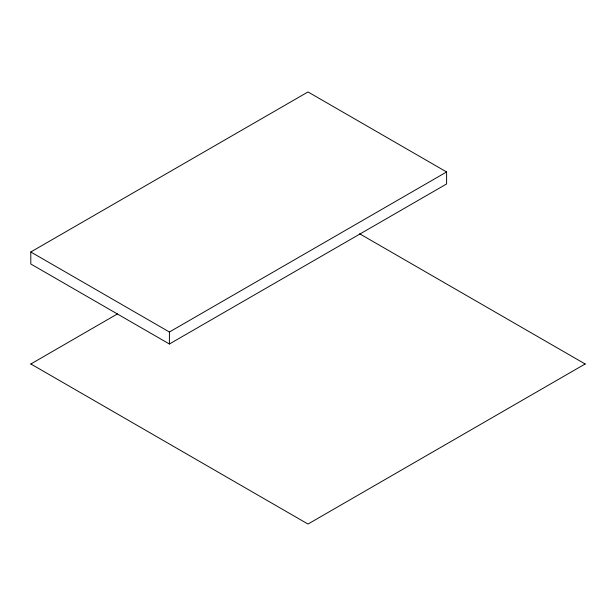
<?xml version="1.0" encoding="UTF-8"?>
<svg xmlns="http://www.w3.org/2000/svg" width="616" height="616" viewBox="0 0 616 616"><rect width="100%" height="100%" fill="white"/><g stroke="black" fill="none" stroke-linecap="round" stroke-linejoin="round"><path stroke-width="0.92" d="M30.8 251.983L308 91.946L446.6 171.964L446.6 183.968L169.4 344.005L30.8 263.987L30.8 251.983L169.4 332.009L446.6 171.964M30.8 364.017L117.425 313.921M585.2 363.933L308 524.054L30.8 363.933M359.613 233.772L585.2 364.017M169.4 332.009L169.4 344.005"/></g></svg>
